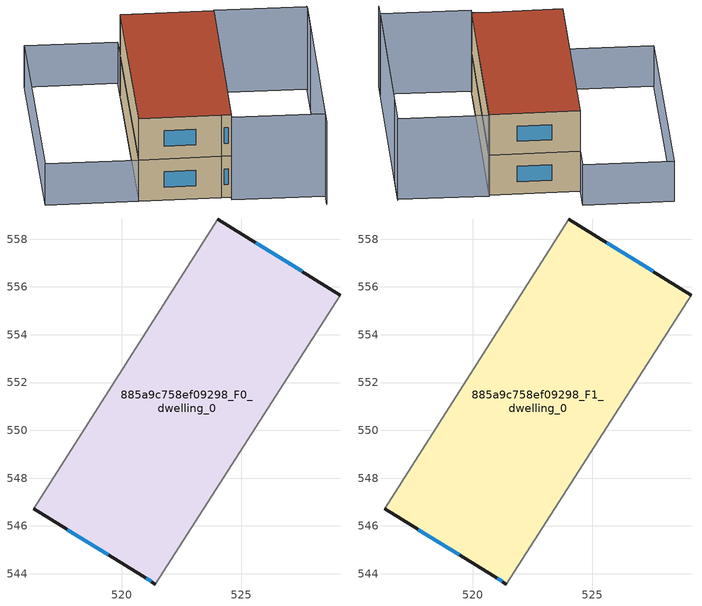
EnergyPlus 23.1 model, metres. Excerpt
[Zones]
885a9c758ef09298_F0_dwelling_0
 floor ground (EU_floor_Construction): 529.15,555.66 521.41,543.57 520.85,543.92 516.31,546.72 524.01,558.84 z0
 wall outside (EU_wall_Construction): 516.31,546.72 520.85,543.92 521.41,543.57 / 529.15,555.66 524.01,558.84 z0:3
 wall adiabatic (EU_wall_Construction): 524.01,558.84 516.31,546.72 / 521.41,543.57 529.15,555.66 z0:3
 window (EU_Window_Construction): 521.03,543.81 521.23,543.68 / 517.72,545.85 519.44,544.79 / 527.55,556.65 525.61,557.85 z0.93:2.07
885a9c758ef09298_F1_dwelling_0
 floor to 885a9c758ef09298_F0_dwelling_0 (EU_floor_Construction): 529.15,555.66 521.41,543.57 520.85,543.92 516.3,546.72 524.01,558.84 z3
 wall outside (EU_wall_Construction): 516.31,546.72 520.85,543.92 521.41,543.57 / 529.15,555.66 524.01,558.84 z3:6
 wall adiabatic (EU_wall_Construction): 524.01,558.84 516.31,546.72 / 521.41,543.57 529.15,555.66 z3:6
 window (EU_Window_Construction): 521.03,543.81 521.23,543.68 / 517.72,545.85 519.44,544.79 / 527.55,556.65 525.61,557.85 z3.93:5.07
 roof outside (EU_roof_Construction): 521.41,543.57 529.15,555.66 524.01,558.84 516.31,546.72 520.85,543.92 z6
shading: 525.69,539.1 534.31,552.56 / 521.21,543.27 529.2,555.73 / 529.2,555.73 534.26,552.49 / 534.26,552.49 526.28,540.02 / 526.28,540.02 521.21,543.27 z0:6; 511.21,549.95 519.95,563.69 / 519.95,563.69 525.04,560.46 / 525.04,560.46 516.3,546.71 / 516.3,546.71 511.21,549.95 z0:3
[Building]
EU S2 Campaign: North Axis=0; Terrain=City; Solar Distribution=FullExterior
[Site:Location]
Montreal-Trudeau.Intl.AP: Latitude=45.4667; Longitude=-73.75; Time Zone=-5; Elevation=36
[SizingPeriod:WeatherFileDays]
AnnualSizingPeriod: Begin Month=1; Begin Day of Month=1; End Month=12; End Day of Month=31; Day of Week for Start Day=Monday; Use Weather File Daylight Saving Period=No; Use Weather File Rain and Snow Indicators=No
[MATERIAL]
EU_InternalMass_Material: Roughness=MediumRough; Thickness=0.1; Conductivity=1; Density=1800; Specific Heat=900; Thermal Absorptance=0.9; Solar Absorptance=0.7; Visible Absorptance=0.7
[MATERIAL:NOMASS] Roughness=MediumRough; Thermal Absorptance=0.9; Solar Absorptance=0.7; Visible Absorptance=0.7
Name | Thermal Resistance
EU_wall_NoMass; EU_floor_NoMass | 1.51479
EU_roof_NoMass | 2.84114
[WINDOWMATERIAL:SIMPLEGLAZINGSYSTEM]
EU_Window_SimpleGlazing: UFactor=3.53504; Solar Heat Gain Coefficient=0.8; Visible Transmittance=0.8
[CONSTRUCTION]
EU_wall_Construction: EU_wall_NoMass
EU_roof_Construction: EU_roof_NoMass
EU_floor_Construction: EU_floor_NoMass
EU_Window_Construction: EU_Window_SimpleGlazing
EU_InternalMass_Construction: EU_InternalMass_Material
[ZONE] Type=1; Multiplier=1; Ceiling Height=autocalculate; Floor Area=autocalculate; Part of Total Floor Area=Yes
Name | Volume
885a9c758ef09298_F0_dwelling_0 | 259.276
885a9c758ef09298_F1_dwelling_0 | 259.278
[INTERNALMASS] Construction=EU_InternalMass_Construction; Surface Area=86.4257
Name | Zone or ZoneList
885a9c758ef09298_F0_dwelling_0_EU_InternalMass | 885a9c758ef09298_F0_dwelling_0
885a9c758ef09298_F1_dwelling_0_EU_InternalMass | 885a9c758ef09298_F1_dwelling_0
[OTHEREQUIPMENT] Fuel Type=Electricity; Design Level Calculation Method=Watts/Area; Power per Zone Floor Area=1; Fraction Latent=0; Fraction Radiant=0; Fraction Lost=0; Carbon Dioxide Generation Rate=0; EndUse Subcategory=EU_Step8_InternalGains
Name | Zone or ZoneList or Space or SpaceList | Schedule
EU_Step8_InternalGain_885a9c758ef09298_F0_dwelling_0_f000 | 885a9c758ef09298_F0_dwelling_0 | EU_Step8_GainSchedule_885a9c758ef09298_F0_dwelling_0_f000
EU_Step8_InternalGain_885a9c758ef09298_F1_dwelling_0_f000 | 885a9c758ef09298_F1_dwelling_0 | EU_Step8_GainSchedule_885a9c758ef09298_F1_dwelling_0_f000
[ZONEVENTILATION:DESIGNFLOWRATE] Schedule=EU_AlwaysOn; Design Flow Rate Calculation Method=AirChanges/Hour; Air Changes per Hour=0.775154; Ventilation Type=Natural; Fan Pressure Rise=0; Fan Total Efficiency=1; Constant Term Coefficient=1; Temperature Term Coefficient=0; Velocity Term Coefficient=0; Velocity Squared Term Coefficient=0; Minimum Indoor Temperature=-100; Maximum Indoor Temperature=100; Delta Temperature=-100; Minimum Outdoor Temperature=-100; Maximum Outdoor Temperature=100; Maximum Wind Speed=40
Name | Zone or ZoneList or Space or SpaceList
EU_ConstantAir_885a9c758ef09298_F0_dwelling_0 | 885a9c758ef09298_F0_dwelling_0
EU_ConstantAir_885a9c758ef09298_F1_dwelling_0 | 885a9c758ef09298_F1_dwelling_0
[HVACTEMPLATE:THERMOSTAT] Constant Heating Setpoint=20; Constant Cooling Setpoint=50
EU_HeatOnly_885a9c758ef09298_F0_dwelling_0; EU_HeatOnly_885a9c758ef09298_F1_dwelling_0
[HVACTEMPLATE:ZONE:IDEALLOADSAIRSYSTEM] System Availability Schedule=EU_AlwaysOn; Maximum Heating Supply Air Temperature=50; Minimum Cooling Supply Air Temperature=13; Maximum Heating Supply Air Humidity Ratio=0.0156; Minimum Cooling Supply Air Humidity Ratio=0.0077; Heating Limit=NoLimit; Cooling Limit=NoLimit; Heating Availability Schedule=EU_AlwaysOn; Cooling Availability Schedule=EU_CoolingOff; Dehumidification Control Type=ConstantSensibleHeatRatio; Cooling Sensible Heat Ratio=0.7; Dehumidification Setpoint=60; Humidification Control Type=None; Humidification Setpoint=30; Outdoor Air Method=None; Outdoor Air Flow Rate per Person=0.00944; Outdoor Air Flow Rate per Zone Floor Area=0; Outdoor Air Flow Rate per Zone=0; Demand Controlled Ventilation Type=None; Outdoor Air Economizer Type=NoEconomizer; Heat Recovery Type=None; Sensible Heat Recovery Effectiveness=0.7; Latent Heat Recovery Effectiveness=0.65
Name | Template Thermostat
885a9c758ef09298_F0_dwelling_0 | EU_HeatOnly_885a9c758ef09298_F0_dwelling_0
885a9c758ef09298_F1_dwelling_0 | EU_HeatOnly_885a9c758ef09298_F1_dwelling_0
[SIZING:ZONE] Zone Cooling Design Supply Air Temperature Input Method=SupplyAirTemperature; Zone Cooling Design Supply Air Temperature=13; Zone Heating Design Supply Air Temperature Input Method=SupplyAirTemperature; Zone Heating Design Supply Air Temperature=50; Zone Cooling Design Supply Air Humidity Ratio=0.008; Zone Heating Design Supply Air Humidity Ratio=0.008; Cooling Design Air Flow Method=DesignDay; Cooling Design Air Flow Rate=0; Cooling Minimum Air Flow per Zone Floor Area=0.000762; Cooling Minimum Air Flow=0; Cooling Minimum Air Flow Fraction=0.2; Heating Design Air Flow Method=DesignDay; Heating Design Air Flow Rate=0; Heating Maximum Air Flow per Zone Floor Area=0.002032; Heating Maximum Air Flow=0.141576; Heating Maximum Air Flow Fraction=0.3; Account for Dedicated Outdoor Air System=No; Dedicated Outdoor Air System Control Strategy=NeutralSupplyAir; Dedicated Outdoor Air Low Setpoint Temperature for Design=autosize; Dedicated Outdoor Air High Setpoint Temperature for Design=autosize; Zone Load Sizing Method=Sensible Load Only No Latent Load; Zone Latent Cooling Design Supply Air Humidity Ratio Input Method=HumidityRatioDifference; Zone Cooling Design Supply Air Humidity Ratio Difference=0.005; Zone Latent Heating Design Supply Air Humidity Ratio Input Method=HumidityRatioDifference; Zone Humidification Design Supply Air Humidity Ratio Difference=0.005
885a9c758ef09298_F0_dwelling_0; 885a9c758ef09298_F1_dwelling_0
[SCHEDULE:CONSTANT]
Name | Hourly Value
EU_AlwaysOn | 1
EU_CoolingOff | 0
[SCHEDULE:FILE] Column Number=1; Rows to Skip at Top=0; Number of Hours of Data=8760; Column Separator=Comma; Interpolate to Timestep=No; Minutes per Item=60; Adjust Schedule for Daylight Savings=Yes
Name | File
EU_Step8_GainSchedule_885a9c758ef09298_F0_dwelling_0_f000 | ../../schedules/885a9c758ef09298/885a9c758ef09298_F0_dwelling_0_f000_gain.csv
EU_Step8_GainSchedule_885a9c758ef09298_F1_dwelling_0_f000 | ../../schedules/885a9c758ef09298/885a9c758ef09298_F1_dwelling_0_f000_gain.csv
